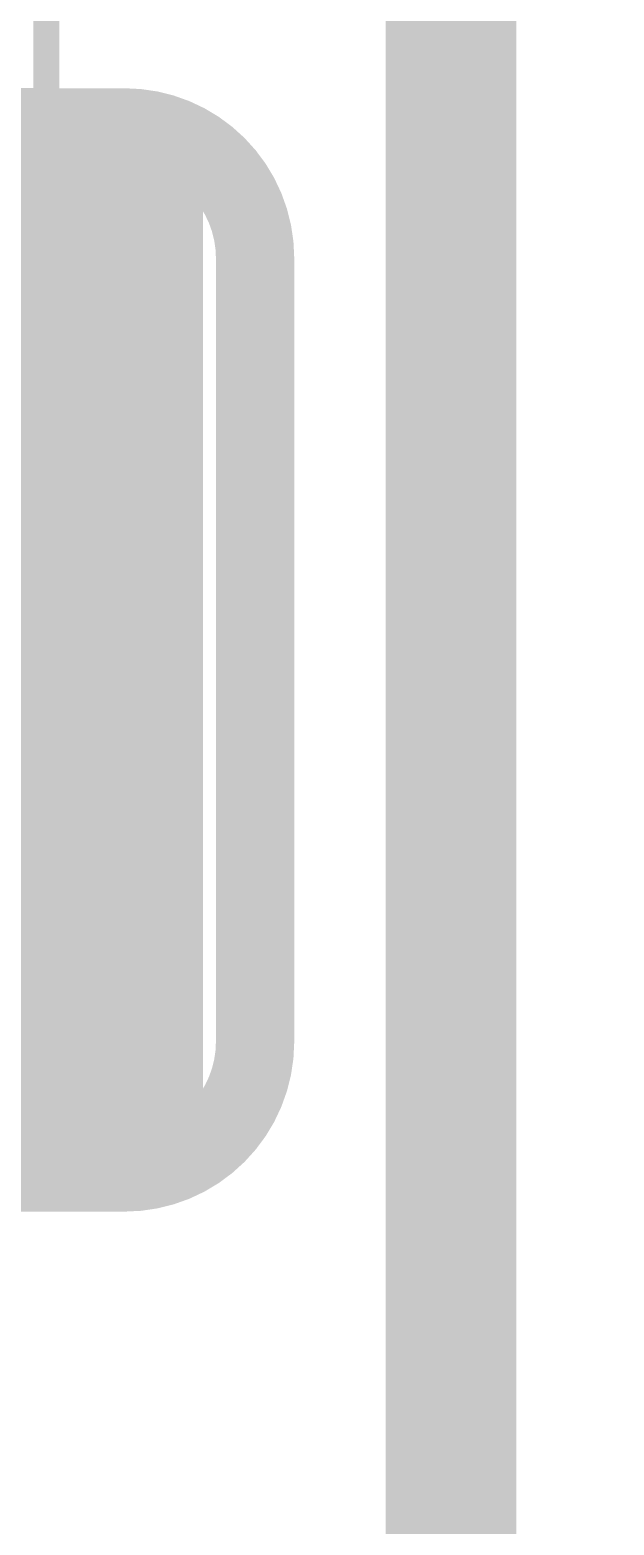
# Model space of a CAD drawing. Extents: x -8.2 to 28.1, y -0.4 to 23.5.
# Drawn here: x 14.421 to 15.557, y 4.966 to 7.873 of the extents above; entities that cross this region are included whole.
import ezdxf

# ---------------------------------------------------------------- set-up
doc = ezdxf.new("R2010")
doc.units = 0
for name, color, linetype in [('1', 12, 'CONTINUOUS'), ('16', 132, 'CONTINUOUS'), ('20', 53, 'CONTINUOUS'), ('21', 53, 'CONTINUOUS'), ('29', 253, 'CONTINUOUS'), ('31', 253, 'CONTINUOUS'), ('39', 12, 'CONTINUOUS')]:
    doc.layers.add(name, color=color, linetype=linetype)

# ---------------------------------------------------------------- blocks, each defined once
blk = doc.blocks.new('RECT')
blk.add_solid([(-0.5, -0.5), (0.5, -0.5), (-0.5, 0.5), (0.5, 0.5)])

msp = doc.modelspace()

# ---------------------------------------------------------------- linework, layer by layer
at = {"layer": '1', "const_width": 0.254}
msp.add_lwpolyline([(15.24, 0), (15.24, 15.24)], dxfattribs=at)
at = {"layer": '16', "const_width": 0.254}
msp.add_lwpolyline([(15.24, 0), (15.24, 15.24)], dxfattribs=at)
at = {"layer": '20', "const_width": 0.2032}
msp.add_lwpolyline([(15.24, 0), (15.24, 15.24)], dxfattribs=at)
at = {"layer": '21', "const_width": 0.1524}
for points in [[(12.065, 7.6835), (14.605, 7.6835)], [(14.859, 5.9055), (14.859, 7.4295)], [(14.605, 5.6515), (12.065, 5.6515)]]:
    msp.add_lwpolyline(points, dxfattribs=at)
at = {"layer": '21'}
for points, const_width in [([(14.859, 7.4295, 0.4142), (14.605, 7.6835)], 0.1524), ([(14.605, 7.7216, 1), (14.605, 7.6454)], 0.0762), ([(14.605, 7.6454, 1), (14.605, 7.7216)], 0.0762), ([(14.8971, 7.4295, 1), (14.8209, 7.4295)], 0.0762), ([(14.8209, 7.4295, 1), (14.8971, 7.4295)], 0.0762), ([(14.605, 5.6515, 0.4142), (14.859, 5.9055)], 0.1524), ([(14.8971, 5.9055, 1), (14.8209, 5.9055)], 0.0762), ([(14.8209, 5.9055, 1), (14.8971, 5.9055)], 0.0762), ([(14.605, 5.6896, 1), (14.605, 5.6134)], 0.0762), ([(14.605, 5.6134, 1), (14.605, 5.6896)], 0.0762)]:
    msp.add_lwpolyline(points, format="xyb", dxfattribs=dict(at, const_width=const_width))
at = {"layer": '39', "const_width": 0.0508}
for points in [[(14.453, 10.6805), (14.453, 7.7345)], [(14.453, 7.7345), (13.487, 7.7345)]]:
    msp.add_lwpolyline(points, dxfattribs=at)
at = {"layer": '39'}
for points, const_width in [([(14.4403, 7.7345, 1), (14.4657, 7.7345)], 0.0254), ([(14.453, 7.7218, 1), (14.453, 7.7472)], 0.0254), ([(12.7, -0.254, 1), (12.7, 5.334, 1), (12.7, -0.254)], 0.127)]:
    msp.add_lwpolyline(points, format="xyb", dxfattribs=dict(at, const_width=const_width))

# ---------------------------------------------------------------- block references
at = {"layer": '1', "xscale": 0.635, "yscale": 1.27}
msp.add_blockref('RECT', (14.1478, 6.6675), dxfattribs=at)
at = {"layer": '29', "xscale": 0.8382, "yscale": 1.4732}
msp.add_blockref('RECT', (14.1478, 6.6675), dxfattribs=at)
at = {"layer": '31', "xscale": 2.8448, "yscale": 1.9812}
msp.add_blockref('RECT', (13.335, 6.6675), dxfattribs=at)

doc.saveas('drawing.dxf')
